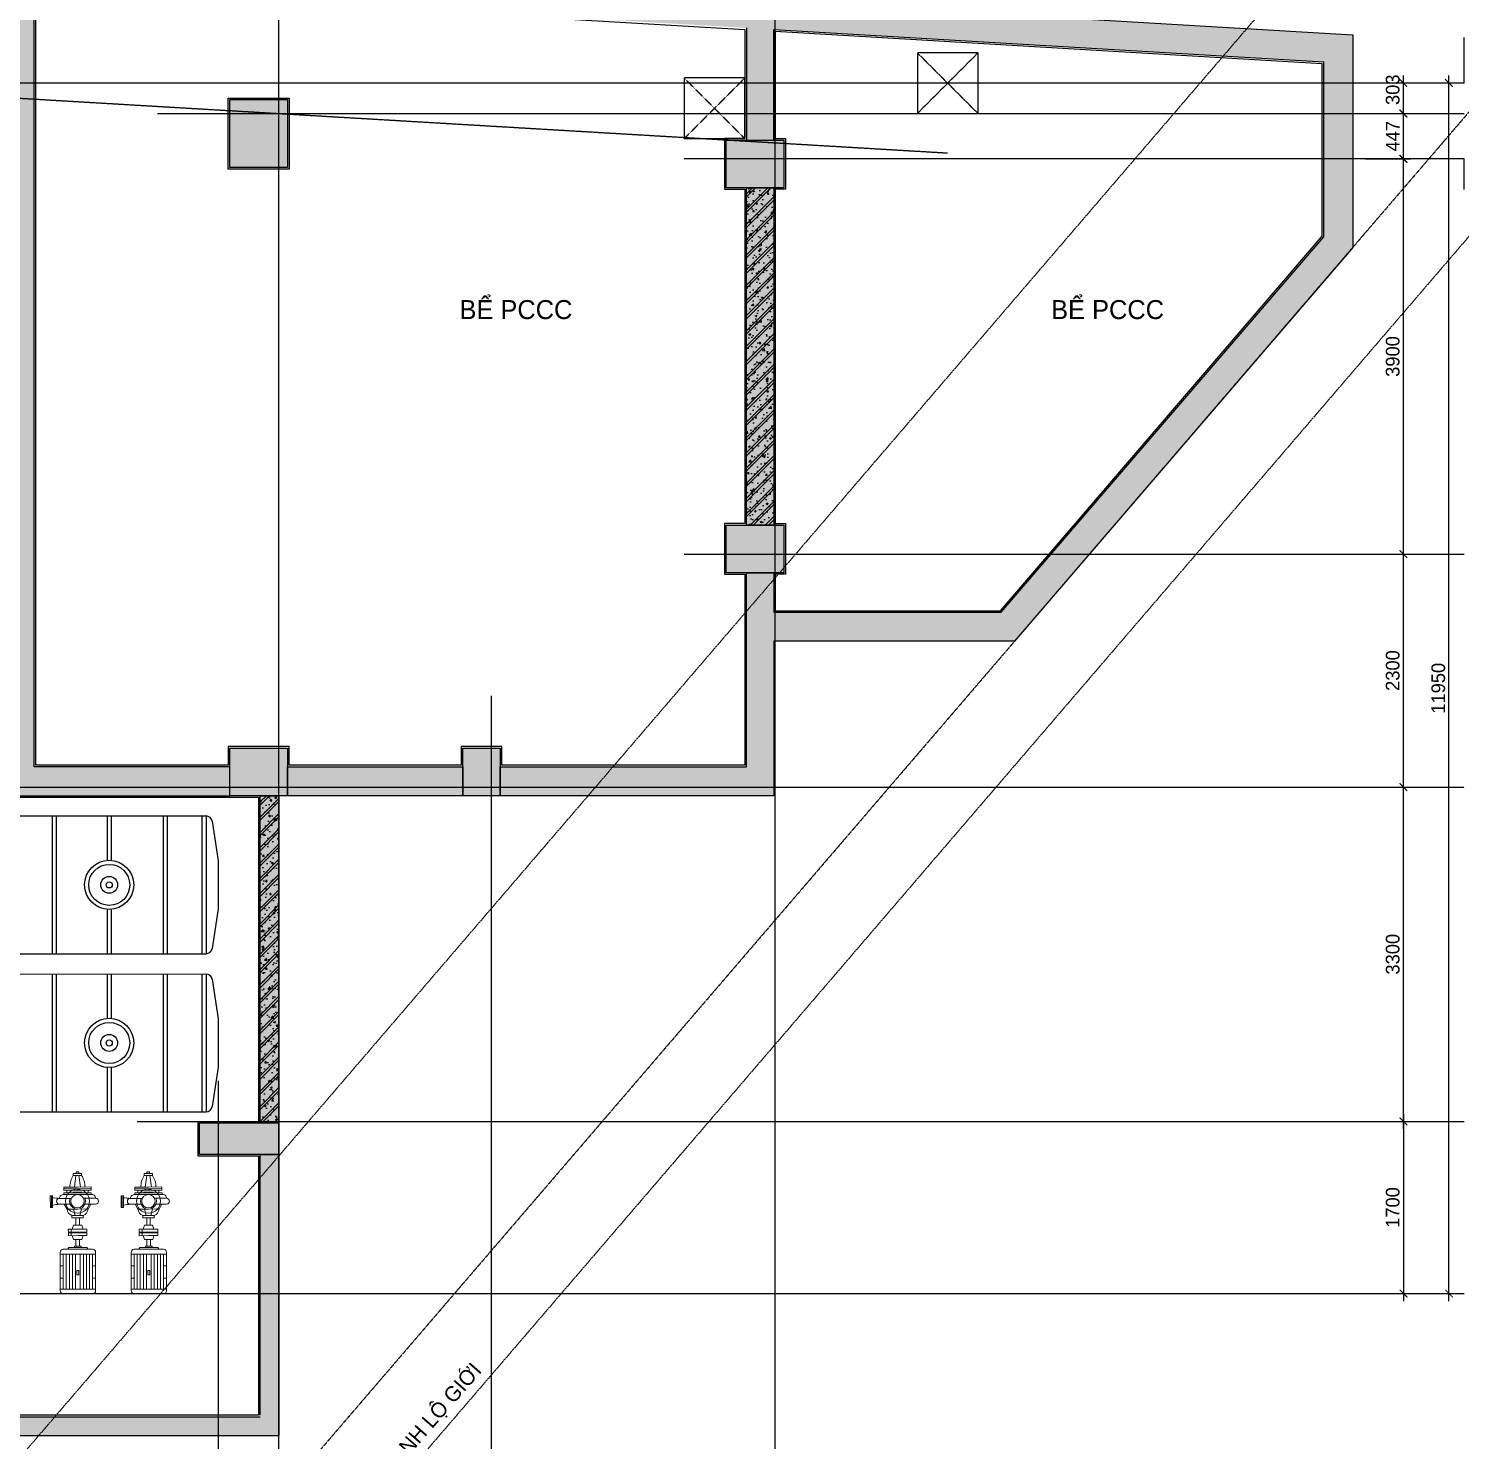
# Model space of a CAD drawing. Header units: inches. Extents: x 1721084 to 1854744, y 225101 to 488646.
# Drawn here: x 1744330 to 1758463, y 393562 to 407497 of the extents above; entities that cross this region are included whole.
import ezdxf
from ezdxf.xclip import XClip

# ---------------------------------------------------------------- set-up
doc = ezdxf.new("R2010")
doc.units = ezdxf.units.IN
doc.header["$MEASUREMENT"] = 0
doc.header["$XCLIPFRAME"] = 0
for name, pattern in [('X-PL-BASE$0$X-GRID-BASE$0$CENTER2', [1.125, 0.75, -0.125, 0.125, -0.125]), ('X-PL-BASE$0$X-PL-BASE$0$DASHED', [0.75, 0.5, -0.25]), ('X-PL-BASE$0$X-PL-BASE$0$DASHEDX2', [1.5, 1, -0.5]), ('X-PL-BASE$0$X-PL-BASE$0$HIDDEN2', [0.1875, 0.125, -0.0625])]:
    doc.linetypes.add(name, pattern=pattern)
for name, color, linetype in [('X-PL-BASE$0$X-COLUM-BASE$0$A-FLOR-COLS-CONC', 250, 'Continuous'), ('X-PL-BASE$0$X-COLUM-BASE$0$A-FLOR-PATT', 250, 'Continuous'), ('X-PL-BASE$0$X-GRID-BASE$0$A-ANNO-DIM 75', 250, 'Continuous'), ('X-PL-BASE$0$X-GRID-BASE$0$A-GRID', 250, 'X-PL-BASE$0$X-GRID-BASE$0$CENTER2'), ('X-PL-BASE$0$X-PL-BASE$0$A-ANNO-RNAM', 250, 'Continuous'), ('X-PL-BASE$0$X-PL-BASE$0$A-FLOR-ABOV', 250, 'X-PL-BASE$0$X-PL-BASE$0$HIDDEN2'), ('X-PL-BASE$0$X-PL-BASE$0$A-FLOR-COLS-CONC', 250, 'Continuous'), ('X-PL-BASE$0$X-PL-BASE$0$A-FLOR-PATT', 250, 'Continuous'), ('X-PL-BASE$0$X-PL-BASE$0$A-FLOR-VOID', 250, 'X-PL-BASE$0$X-PL-BASE$0$DASHEDX2'), ('X-PL-BASE$0$X-PL-BASE$0$A-FLOR-WALL-FNSH', 250, 'Continuous'), ('X-PL-BASE$0$X-PL-BASE$0$A-FURN-EQPM', 250, 'Continuous'), ('X-PL-BASE$0$X-PL-BASE$0$A-XREF', 250, 'Continuous'), ('X-PL-BASE$0$X-PL-BASE$0$B-RanhHienTrang', 250, 'Continuous'), ('X-PL-BASE$0$X-PL-BASE$0$CGXD', 250, 'Continuous')]:
    doc.layers.add(name, color=color, linetype=linetype)
doc.styles.add('X-PL-BASE$0$X-GRID-BASE$0$HDUNGARC', font='vn_vni.shx')
doc.styles.add('X-PL-BASE$0$X-PL-BASE$0$SYMBTEXT', font='VAVON_.TTF')
doc.dimstyles.new('X-PL-BASE$0$X-GRID-BASE$0$DIM-75', dxfattribs={"dimscale": 75, "dimtxt": 1.8, "dimasz": 1, "dimexe": 1, "dimexo": 1, "dimgap": 0.5, "dimtad": 1, "dimdec": 0, "dimzin": 0, "dimdsep": 46, "dimtxsty": 'X-PL-BASE$0$X-GRID-BASE$0$HDUNGARC', "dimblk": 'X-PL-BASE$0$X-GRID-BASE$0$_ArchTick', "dimcen": 2, "dimdle": 1, "dimclrd": 256, "dimclre": 9, "dimclrt": 3, "dimadec": 0, "dimazin": 0, "dimtfac": 1, "dimtdec": 0, "dimtix": 1, "dimtmove": 2, "dimatfit": 2, "dimfxl": 1, "dimtolj": 1, "dimtzin": 0, "dimarcsym": 2})
pattern_1 = [(50, (0, 0), (179.3150456501883, -15.68803374564877), [18.75, -206.25]), (355, (0, 0), (-34.68783340325, 188.0480334250029), [15, -165]), (100.4514, (14.94292, -1.307334999999999), (144.6273454285054, 172.3598855152384), [15.9350475, -175.285528]), (46.18420000000002, (0, 50), (266.8102621564111, -41.37975358225452), [28.125, -309.375]), (96.6356, (22.23418625, 46.55167324999999), (233.6656763871758, 243.5294677251104), [23.902572, -262.92825]), (351.1842000000001, (0, 50), (233.6654862834068, 243.5296502313311), [22.5, -247.5]), (21, (25, 37.5), (149.2267630296154, -100.6547226663347), [18.75, -206.25]), (326, (25, 37.5), (60.82883298039543, 181.2875112617133), [15, -165]), (71.45140000000002, (37.43555825, 29.1120985), (210.0556571453725, 80.6326241774881), [15.9350475, -175.285528]), (37.50000000000001, (0, 0), (3.039963829322667, 83.22346345782788), [0, -163, 0, -167.5, 0, -165.625]), (7.499999999999999, (0, 0), (65.76738436053715, 98.60292797059006), [0, -95.5, 0, -159.25, 0, -63.125]), (327.5, (-55.75, 0), (133.4556090431022, -5.638717933594937), [0, -62.5, 0, -195, 0, -258.75]), (317.5, (-80.75000000000001, 0), (145.7965423355966, 25.02624558307943), [0, -81.25, 0, -129.5, 0, -183.75]), (45, (0, 0), (-75.13009550107068, 75.13009550107068), []), (45, (0, 30.625), (-75.13009550107068, 75.13009550107068), [])]

# ---------------------------------------------------------------- blocks, each defined once
blk = doc.blocks.new('X-PL-BASE$0$X-COLUM-BASE')
at = {"layer": 'X-PL-BASE$0$X-COLUM-BASE$0$A-FLOR-PATT'}
h = blk.add_hatch(dxfattribs=at)
h.set_pattern_fill('!BTCT', color=256, scale=25, pattern_type=2)
h.set_pattern_definition([(50, (0, -15), (179.3150456501883, -15.68803374564877), [18.75, -206.25]), (355, (0, -15), (-34.68783340325, 188.0480334250029), [15, -165]), (100.4514, (14.94292, -16.307335), (144.6273454285054, 172.3598855152384), [15.9350475, -175.285528]), (46.18420000000002, (0, 35), (266.8102621564111, -41.37975358225452), [28.125, -309.375]), (96.6356, (22.23418625, 31.55167325), (233.6656763871758, 243.5294677251104), [23.902572, -262.92825]), (351.1842000000001, (0, 35), (233.6654862834068, 243.5296502313311), [22.5, -247.5]), (21, (25, 22.5), (149.2267630296154, -100.6547226663347), [18.75, -206.25]), (326, (25, 22.5), (60.82883298039543, 181.2875112617133), [15, -165]), (71.45140000000002, (37.43555825, 14.1120985), (210.0556571453725, 80.6326241774881), [15.9350475, -175.285528]), (37.50000000000001, (0, -15), (3.039963829322667, 83.22346345782788), [0, -163, 0, -167.5, 0, -165.625]), (7.499999999999999, (0, -15), (65.76738436053715, 98.60292797059006), [0, -95.5, 0, -159.25, 0, -63.125]), (327.5, (-55.75, -15), (133.4556090431022, -5.638717933594937), [0, -62.5, 0, -195, 0, -258.75]), (317.5, (-80.75000000000001, -15), (145.7965423355966, 25.02624558307943), [0, -81.25, 0, -129.5, 0, -183.75]), (45, (0, -15), (-75.13009550107068, 75.13009550107068), []), (45, (0, 15.625), (-75.13009550107068, 75.13009550107068), [])])
h.paths.add_polyline_path([(385.0000000000147, 10964.99999999972), (385.0000000000147, 11334.99999999992), (15.00000000001461, 11334.99999999992), (15.00000000001461, 10964.99999999972)])
h.paths.add_polyline_path([(585.0000000000146, 5464.999999999593), (584.999919626765, 5934.999999999593), (14.99991962676503, 5934.999999999593), (15.00000000001455, 5464.999999999593)])
h.paths.add_polyline_path([(8214.999919626825, 5935.000000001644), (8214.999919626825, 5465.000000001644), (8784.999919626825, 5465.000000001644), (8784.999919626825, 5935.000000001644)])
h.paths.add_polyline_path([(14815.06726828431, -715.0000000004075), (14815.06726828432, -985.0000000001164), (15485.06726828432, -985.0000000000616), (15485.06726828431, -715.0000000003782)])
h.paths.add_polyline_path([(15014.99999999998, 3914.999999999798), (15399.99999999998, 3914.999999999832), (15399.99991962692, 4384.999999999636), (15014.99991962696, 4384.999999999616)])
h.paths.add_polyline_path([(19915.00000000001, 684.9999999998253), (19915.00000000001, 374.633291643343), (20699.99999999997, 374.633291643343), (20699.99999999997, 684.9999999998253)])
h.paths.add_polyline_path([(22516.01960487244, 4384.999999999824), (22513.98039512721, 3914.860741018177), (22883.98039512721, 3914.930370509001), (22886.01960487244, 4385.069629490648)])
h.paths.add_polyline_path([(25115.00174704491, 6115.024596866746), (25685.00174704485, 6115.024596866744), (25685.00174704485, 6585.024596866744), (25115.00174704491, 6585.024596866744)])
h.paths.add_polyline_path([(20784.99997990658, 10115.00000020512), (20785.00002009302, 10785.03046387434), (20215.00002009342, 10785.03046387434), (20214.99997990698, 10115.00000020512)])
h.paths.add_polyline_path([(4264.999919626794, 11634.54807101228), (4264.999919626794, 11215.34552865359), (4734.999919626794, 11215.34552865359), (4734.999919626795, 11634.54807101228)])
h.paths.add_polyline_path([(8414.996436279891, 10964.3381567663), (8784.996436279836, 10964.33815676632), (8784.989308839444, 11384.63675622747), (8414.989308839393, 11384.63675622747)])
h.paths.add_polyline_path([(15014.99999997836, 10524.99999987148), (15585.00000000885, 10524.99999987147), (15584.99999999154, 11094.72734024336), (15014.99999996104, 11094.72734024338)])
h.paths.add_polyline_path([(25115.00174704491, 9915.024596866104), (25685.00174704485, 9915.024596866104), (25685.00174704486, 10385.0245968661), (25115.00174704491, 10385.0245968661)])
h.paths.add_polyline_path([(20214.99997990689, 3914.999999999825), (20784.99997990689, 3914.999999999826), (20785.00002009352, 4384.999999999824), (20215.00002009352, 4384.999999999824)])
h.paths.add_polyline_path([(8415.000000000016, -985.0000000002176), (8785.00000000003, -985.0000000002043), (8785.00000000003, -614.9999999568681), (8415.000000000027, -614.9999999568681)])
h.paths.add_polyline_path([(4264.999919626759, -985.0000000001164), (4734.999919626761, -985.0000000002547), (4735.000000000133, -615.0000000005311), (4265.000000000132, -615.0000000003928)])
at = {"layer": 'X-PL-BASE$0$X-COLUM-BASE$0$A-FLOR-COLS-CONC'}
for points in [[(20215.00002009342, 10785.03046387434), (20785.00002009302, 10785.03046387434), (20784.99997990657, 10115.00000020512), (20214.99997990698, 10115.00000020512)], [(25115.00174704491, 9915.024596866104), (25115.00174704491, 10385.0245968661), (25685.00174704486, 10385.0245968661), (25685.00174704486, 9915.024596866104)], [(25115.00174704491, 6585.024596866744), (25685.00174704485, 6585.024596866744), (25685.00174704485, 6115.024596866744), (25115.00174704491, 6115.024596866744)], [(20215.00002009352, 4384.999999999826), (20785.00002009352, 4384.999999999826), (20784.99997990689, 3914.999999999826), (20214.99997990689, 3914.999999999826)], [(22514.99999999983, 4384.999999999824), (22885.00000569398, 4385.069629490648), (22884.99999430567, 3914.930370509001), (22514.99999999983, 3914.860741018177)], [(19915, 685.0000000000258), (20699.99999918885, 685.0000000000258), (20699.99999918885, 374.633291643343), (19915, 374.633291643343)]]:
    blk.add_lwpolyline(points, close=True, dxfattribs=at)
blk = doc.blocks.new('X-PL-BASE$0$X-GRID-BASE$0$_ArchTick')
at = {"color": 0, "linetype": 'ByBlock', "const_width": 0.15}
blk.add_lwpolyline([(-0.5000000000000018, -0.4822552045807244), (0.5, 0.5177447954192829)], dxfattribs=at)
blk = doc.blocks.new('*D175')
at = {"layer": 'Defpoints', "color": 0, "transparency": 16777216}
for p in [(31349.78230564294, 4000.000000000166), (31799.78230564314, 4000.000000000166), (31349.78230564294, 700.0000000000383)]:
    blk.add_point(p, dxfattribs=at)
at = {"layer": 'X-PL-BASE$0$X-GRID-BASE$0$A-ANNO-DIM 75', "color": 9, "lineweight": -2, "transparency": 16777216}
for p, q in [((31424.78230564294, 4000.000000000166), (31874.78230564313, 4000.000000000166)), ((31424.78230564294, 700.0000000000383), (31874.78230564313, 700.0000000000387))]:
    blk.add_line(p, q, dxfattribs=at)
at = {"layer": 'X-PL-BASE$0$X-GRID-BASE$0$A-ANNO-DIM 75', "lineweight": -2, "transparency": 16777216}
blk.add_line((31799.78230564314, 625.0000000000387), (31799.78230564314, 4075.000000000166), dxfattribs=at)
at = {"layer": 'X-PL-BASE$0$X-GRID-BASE$0$A-ANNO-DIM 75', "lineweight": -2, "transparency": 16777216, "xscale": 75, "yscale": 75, "zscale": 75}
for p, rotation in [((31799.78230564314, 4000.000000000166), 90), ((31799.78230564314, 700.0000000000387), 270)]:
    blk.add_blockref('X-PL-BASE$0$X-GRID-BASE$0$_ArchTick', p, dxfattribs=dict(at, rotation=rotation))
at = {"layer": 'X-PL-BASE$0$X-GRID-BASE$0$A-ANNO-DIM 75', "color": 3, "transparency": 16777216, "insert": (31694.78230564313, 2350.000000000093), "char_height": 135, "attachment_point": 5, "rotation": 90, "style": 'X-PL-BASE$0$X-GRID-BASE$0$HDUNGARC'}
blk.add_mtext('\\A1;3300', dxfattribs=at)
blk = doc.blocks.new('*D176')
at = {"layer": 'Defpoints', "color": 0, "transparency": 16777216}
for p in [(31349.78230564294, 6300.000000093785), (31799.78230564315, 6300.000000093785), (31349.78230564294, 4000.000000000166)]:
    blk.add_point(p, dxfattribs=at)
at = {"layer": 'X-PL-BASE$0$X-GRID-BASE$0$A-ANNO-DIM 75', "lineweight": -2, "transparency": 16777216}
blk.add_line((31799.78230564315, 3925.000000000166), (31799.78230564315, 6375.000000093784), dxfattribs=at)
at = {"layer": 'X-PL-BASE$0$X-GRID-BASE$0$A-ANNO-DIM 75', "color": 9, "lineweight": -2, "transparency": 16777216}
for p, q in [((31424.78230564294, 6300.000000093785), (31874.78230564315, 6300.000000093785)), ((31424.78230564294, 4000.000000000166), (31874.78230564315, 4000.000000000166))]:
    blk.add_line(p, q, dxfattribs=at)
at = {"layer": 'X-PL-BASE$0$X-GRID-BASE$0$A-ANNO-DIM 75', "lineweight": -2, "transparency": 16777216, "xscale": 75, "yscale": 75, "zscale": 75}
for p, rotation in [((31799.78230564315, 6300.000000093785), 90), ((31799.78230564315, 4000.000000000166), 270)]:
    blk.add_blockref('X-PL-BASE$0$X-GRID-BASE$0$_ArchTick', p, dxfattribs=dict(at, rotation=rotation))
at = {"layer": 'X-PL-BASE$0$X-GRID-BASE$0$A-ANNO-DIM 75', "color": 3, "transparency": 16777216, "insert": (31694.78230564314, 5150.000000046964), "char_height": 135, "attachment_point": 5, "rotation": 90, "style": 'X-PL-BASE$0$X-GRID-BASE$0$HDUNGARC'}
blk.add_mtext('\\A1;2300', dxfattribs=at)
blk = doc.blocks.new('*D177')
at = {"layer": 'Defpoints', "color": 0, "transparency": 16777216}
for p in [(31349.78230564294, 10950.0000000002), (32249.78230564307, 10950.0000000002), (31349.78230564294, -999.9999999998512)]:
    blk.add_point(p, dxfattribs=at)
at = {"layer": 'X-PL-BASE$0$X-GRID-BASE$0$A-ANNO-DIM 75', "lineweight": -2, "transparency": 16777216}
blk.add_line((32249.78230564307, -1074.999999999851), (32249.78230564307, 11025.0000000002), dxfattribs=at)
at = {"layer": 'X-PL-BASE$0$X-GRID-BASE$0$A-ANNO-DIM 75', "color": 9, "lineweight": -2, "transparency": 16777216}
for p, q in [((31424.78230564294, 10950.0000000002), (32324.78230564307, 10950.0000000002)), ((31424.78230564294, -999.9999999998512), (32324.78230564307, -999.9999999998512))]:
    blk.add_line(p, q, dxfattribs=at)
at = {"layer": 'X-PL-BASE$0$X-GRID-BASE$0$A-ANNO-DIM 75', "lineweight": -2, "transparency": 16777216, "xscale": 75, "yscale": 75, "zscale": 75}
for p, rotation in [((32249.78230564307, 10950.0000000002), 90), ((32249.78230564307, -999.9999999998512), 270)]:
    blk.add_blockref('X-PL-BASE$0$X-GRID-BASE$0$_ArchTick', p, dxfattribs=dict(at, rotation=rotation))
at = {"layer": 'X-PL-BASE$0$X-GRID-BASE$0$A-ANNO-DIM 75', "color": 3, "transparency": 16777216, "insert": (32144.78230564306, 4975.000000000168), "char_height": 135, "attachment_point": 5, "rotation": 90, "style": 'X-PL-BASE$0$X-GRID-BASE$0$HDUNGARC'}
blk.add_mtext('\\A1;11950', dxfattribs=at)
blk = doc.blocks.new('*D178')
at = {"layer": 'Defpoints', "color": 0, "transparency": 16777216}
for p in [(31349.78230564294, 10200.00000020539), (31799.782305643, 10200.00000020539), (31349.78230564294, 6300.000000093785)]:
    blk.add_point(p, dxfattribs=at)
at = {"layer": 'X-PL-BASE$0$X-GRID-BASE$0$A-ANNO-DIM 75', "color": 9, "lineweight": -2, "transparency": 16777216}
for p, q in [((31424.78230564294, 10200.00000020539), (31874.78230564301, 10200.00000020539)), ((31424.78230564294, 6300.000000093785), (31874.78230564301, 6300.000000093785))]:
    blk.add_line(p, q, dxfattribs=at)
at = {"layer": 'X-PL-BASE$0$X-GRID-BASE$0$A-ANNO-DIM 75', "lineweight": -2, "transparency": 16777216}
blk.add_line((31799.78230564302, 6225.000000093785), (31799.782305643, 10275.00000020539), dxfattribs=at)
at = {"layer": 'X-PL-BASE$0$X-GRID-BASE$0$A-ANNO-DIM 75', "lineweight": -2, "transparency": 16777216, "xscale": 75, "yscale": 75, "zscale": 75}
for p, rotation in [((31799.782305643, 10200.00000020539), 90), ((31799.78230564302, 6300.000000093785), 270)]:
    blk.add_blockref('X-PL-BASE$0$X-GRID-BASE$0$_ArchTick', p, dxfattribs=dict(at, rotation=rotation))
at = {"layer": 'X-PL-BASE$0$X-GRID-BASE$0$A-ANNO-DIM 75', "color": 3, "transparency": 16777216, "insert": (31694.782305643, 8250.000000149577), "char_height": 135, "attachment_point": 5, "rotation": 90, "style": 'X-PL-BASE$0$X-GRID-BASE$0$HDUNGARC'}
blk.add_mtext('\\A1;3900', dxfattribs=at)
blk = doc.blocks.new('*D192')
at = {"layer": 'Defpoints', "color": 0, "transparency": 16777216}
for p in [(31349.78230564294, 700.0000000000383), (31349.78230564294, -999.9999999998148), (31799.78230564302, -999.9999999998148)]:
    blk.add_point(p, dxfattribs=at)
at = {"layer": 'X-PL-BASE$0$X-GRID-BASE$0$A-ANNO-DIM 75', "lineweight": -2, "transparency": 16777216}
blk.add_line((31799.78230564302, 775.0000000000388), (31799.78230564302, -1074.999999999815), dxfattribs=at)
at = {"layer": 'X-PL-BASE$0$X-GRID-BASE$0$A-ANNO-DIM 75', "color": 9, "lineweight": -2, "transparency": 16777216}
for p, q in [((31424.78230564294, 700.0000000000383), (31874.78230564302, 700.0000000000387)), ((31424.78230564294, -999.9999999998148), (31874.78230564302, -999.9999999998148))]:
    blk.add_line(p, q, dxfattribs=at)
at = {"layer": 'X-PL-BASE$0$X-GRID-BASE$0$A-ANNO-DIM 75', "lineweight": -2, "transparency": 16777216, "xscale": 75, "yscale": 75, "zscale": 75}
for p, rotation in [((31799.78230564302, 700.0000000000387), 90), ((31799.78230564302, -999.9999999998148), 270)]:
    blk.add_blockref('X-PL-BASE$0$X-GRID-BASE$0$_ArchTick', p, dxfattribs=dict(at, rotation=rotation))
at = {"layer": 'X-PL-BASE$0$X-GRID-BASE$0$A-ANNO-DIM 75', "color": 3, "transparency": 16777216, "insert": (31694.78230564302, -149.999999999897), "char_height": 135, "attachment_point": 5, "rotation": 90, "style": 'X-PL-BASE$0$X-GRID-BASE$0$HDUNGARC'}
blk.add_mtext('\\A1;1700', dxfattribs=at)
blk = doc.blocks.new('*D196')
at = {"layer": 'Defpoints', "color": 0, "transparency": 16777216}
for p in [(31349.78230564294, 10647.46210714365), (31799.7823056427, 10647.46210714365), (31349.78230564294, 10200.00000020539)]:
    blk.add_point(p, dxfattribs=at)
at = {"layer": 'X-PL-BASE$0$X-GRID-BASE$0$A-ANNO-DIM 75', "color": 9, "lineweight": -2, "transparency": 16777216}
for p, q in [((31424.78230564294, 10647.46210714365), (31874.78230564269, 10647.46210714365)), ((31424.78230564294, 10200.00000020539), (31874.78230564269, 10200.00000020539))]:
    blk.add_line(p, q, dxfattribs=at)
at = {"layer": 'X-PL-BASE$0$X-GRID-BASE$0$A-ANNO-DIM 75', "lineweight": -2, "transparency": 16777216}
blk.add_line((31799.7823056427, 10125.00000020539), (31799.7823056427, 10722.46210714365), dxfattribs=at)
at = {"layer": 'X-PL-BASE$0$X-GRID-BASE$0$A-ANNO-DIM 75', "lineweight": -2, "transparency": 16777216, "xscale": 75, "yscale": 75, "zscale": 75}
for p, rotation in [((31799.7823056427, 10647.46210714365), 90), ((31799.7823056427, 10200.00000020539), 270)]:
    blk.add_blockref('X-PL-BASE$0$X-GRID-BASE$0$_ArchTick', p, dxfattribs=dict(at, rotation=rotation))
at = {"layer": 'X-PL-BASE$0$X-GRID-BASE$0$A-ANNO-DIM 75', "color": 3, "transparency": 16777216, "insert": (31694.78230564269, 10423.73105367451), "char_height": 135, "attachment_point": 5, "rotation": 90, "style": 'X-PL-BASE$0$X-GRID-BASE$0$HDUNGARC'}
blk.add_mtext('\\A1;447', dxfattribs=at)
blk = doc.blocks.new('*D190')
at = {"layer": 'Defpoints', "color": 0, "transparency": 16777216}
for p in [(31349.78230564294, 10950.00000000021), (31799.78230564302, 10950.00000000021), (31349.78230564294, 10647.46210714365)]:
    blk.add_point(p, dxfattribs=at)
at = {"layer": 'X-PL-BASE$0$X-GRID-BASE$0$A-ANNO-DIM 75', "lineweight": -2, "transparency": 16777216}
blk.add_line((31799.78230564302, 10572.46210714365), (31799.78230564302, 11025.00000000021), dxfattribs=at)
at = {"layer": 'X-PL-BASE$0$X-GRID-BASE$0$A-ANNO-DIM 75', "color": 9, "lineweight": -2, "transparency": 16777216}
for p, q in [((31424.78230564294, 10950.00000000021), (31874.78230564302, 10950.00000000021)), ((31424.78230564294, 10647.46210714365), (31874.78230564302, 10647.46210714365))]:
    blk.add_line(p, q, dxfattribs=at)
at = {"layer": 'X-PL-BASE$0$X-GRID-BASE$0$A-ANNO-DIM 75', "lineweight": -2, "transparency": 16777216, "xscale": 75, "yscale": 75, "zscale": 75}
for p, rotation in [((31799.78230564302, 10950.00000000021), 90), ((31799.78230564302, 10647.46210714365), 270)]:
    blk.add_blockref('X-PL-BASE$0$X-GRID-BASE$0$_ArchTick', p, dxfattribs=dict(at, rotation=rotation))
at = {"layer": 'X-PL-BASE$0$X-GRID-BASE$0$A-ANNO-DIM 75', "color": 3, "transparency": 16777216, "insert": (31694.782305643, 10882.5876067439), "char_height": 135, "attachment_point": 5, "rotation": 90, "style": 'X-PL-BASE$0$X-GRID-BASE$0$HDUNGARC'}
blk.add_mtext('\\A1;303', dxfattribs=at)
blk = doc.blocks.new('X-PL-BASE$0$X-PL-BASE$0$RANH DAT')
at = {"color": 4, "linetype": 'X-PL-BASE$0$X-PL-BASE$0$DASHED', "ltscale": 7}
blk.add_line((-17866.78343728219, -102.337669765111), (-5126.09915474426, 14734.59458536117), dxfattribs=at)
at = {"layer": 'X-PL-BASE$0$X-PL-BASE$0$A-ANNO-RNAM', "insert": (-17424.05652474628, 648.6735814877103), "char_height": 150, "width": 5649.764704245291, "attachment_point": 5, "rotation": 48.99999999999999, "style": 'X-PL-BASE$0$X-PL-BASE$0$SYMBTEXT'}
blk.add_mtext('RANH LOÄ GIÔÙI', dxfattribs=at)
blk = doc.blocks.new('X-PL-BASE$0$X-PL-BASE$0$MAY BOM')
at = {"linetype": 'Continuous', "lineweight": 0}
for p, q in [((175064.2314791519, 110011.1075650587), (175094.2585773897, 110011.4982432605)), ((175064.3032372147, 110005.5923190786), (175064.2314791519, 110011.1075650587)), ((175094.2944564207, 110008.7406202707), (175064.2673581839, 110008.3499420684)), ((175094.330335452, 110005.9829972809), (175064.3032372147, 110005.5923190786)), ((175094.2585773897, 110011.4982432605), (175094.330335452, 110005.9829972809)), ((175308.6133260187, 109989.9148727286), (175210.232712393, 109988.1831068544)), ((175244.6206831357, 109988.7884284927), (175244.7595295797, 109980.9006426505)), ((175276.9725691469, 109981.4676795959), (175276.833722703, 109989.3554654385)), ((175305.7407383207, 109944.2162013518), (175304.9374566349, 109989.8501674494)), ((175046.690844622, 109975.8762473528), (175042.5583484387, 109975.8224800465)), ((175042.5583484387, 109975.8224800465), (175043.0140543706, 109940.7974217444)), ((175050.8233408048, 109975.9300146586), (175046.690844622, 109975.8762473528)), ((175046.690844622, 109975.8762473528), (175047.1465505539, 109940.8511890493)), ((175050.8233408048, 109975.9300146586), (175051.2790467369, 109940.9049563556)), ((175057.6235103156, 109968.1382340834), (175050.9258523221, 109968.0510918306)), ((175056.6446908578, 109928.7056881905), (175056.3254824738, 109953.2396945728)), ((175061.6534949819, 109976.0709242167), (175057.5209987988, 109976.0171569109)), ((175057.5209987988, 109976.0171569109), (175057.9767047307, 109940.9920986084)), ((175061.6534949819, 109976.0709242167), (175062.1092009138, 109941.0458659137)), ((175071.4375721189, 109987.8112331306), (175071.840227743, 109956.8635634187)), ((175086.314558378, 109988.0047954315), (175086.7172140019, 109957.0571257205)), ((175099.1897488158, 109968.6790463588), (175086.4724620837, 109975.8684897435)), ((175099.1897488158, 109968.6790463588), (175099.5429432306, 109941.5329108828)), ((175099.409806873, 109951.7656253556), (175116.4119913539, 109947.5738946119)), ((175122.0840399298, 109956.3685101018), (175116.2985452738, 109956.2932358737)), ((175116.2985452738, 109956.2932358737), (175116.4877212607, 109941.7533769224)), ((175122.273215917, 109941.8286511506), (175122.0840399298, 109956.3685101018)), ((175141.0129921836, 109952.6746636474), (175151.3151260598, 109956.1184109793)), ((175141.0129921836, 109952.6746636474), (175141.1509124139, 109942.0742661109)), ((175158.6224044457, 109966.3002133485), (175151.1839113168, 109966.2034321985)), ((175151.1839113168, 109966.2034321985), (175151.4961011247, 109942.2088658534)), ((175151.2811287349, 109958.7314080478), (175167.811113467, 109958.9464772715)), ((175158.6224044457, 109966.3002133485), (175158.9345942548, 109942.3056470047)), ((175167.7138960488, 109966.4185014226), (175160.2754029197, 109966.3217202717)), ((175160.2754029197, 109966.3217202717), (175160.5875927278, 109942.3271539266)), ((175167.7138960488, 109966.4185014226), (175168.0260858569, 109942.4239350775)), ((175178.2333543408, 109953.1589323593), (175167.845110792, 109956.3334802034)), ((175178.2333543408, 109953.1589323593), (175178.3712745689, 109942.5585348218)), ((175198.0288060289, 109965.5324125386), (175202.6881772308, 109968.5443884426)), ((175198.0288060289, 109965.5324125386), (175198.4372777879, 109942.3273691478)), ((175202.4837729908, 109980.1564745678), (175203.1482082338, 109942.4102943128)), ((175214.7345571497, 109988.2623515435), (175215.5378388369, 109942.6283854459)), ((175305.0763030779, 109981.9623816068), (175214.8734035937, 109980.3745657009)), ((175305.2151495219, 109974.0745957646), (175215.0122500379, 109972.4867798587)), ((175305.3539959656, 109966.1868099224), (175215.1510964819, 109964.5989940165)), ((175305.4928424098, 109958.2990240793), (175215.2899429247, 109956.7112081743)), ((175317.3043935497, 109944.4197530759), (175316.639958307, 109982.1659333309)), ((175003.4293748087, 109943.7176084633), (175008.1546784328, 109943.7790887005)), ((175003.4740623548, 109940.2829726668), (175003.4293748087, 109943.7176084633)), ((175003.4740623548, 109940.2829726668), (175003.5187499007, 109936.8483368697)), ((175003.5187499007, 109936.8483368697), (175008.2440535247, 109936.9098171069)), ((175008.0583797028, 109951.1805034544), (175012.7836833268, 109951.2419836925)), ((175008.1993659789, 109940.3444529025), (175008.0583797028, 109951.1805034544)), ((175008.1993659789, 109940.3444529025), (175008.3403522538, 109929.5084023516)), ((175008.3403522538, 109929.5084023516), (175013.0656558779, 109929.5698825883)), ((175012.7836833268, 109951.2419836925), (175012.9246696029, 109940.4059331406)), ((175042.9123679079, 109948.6129318218), (175012.8730345506, 109944.3745466297)), ((175013.0656558779, 109929.5698825883), (175012.9246696029, 109940.4059331406)), ((175043.1157408339, 109932.9819116647), (175012.9763046548, 109936.4373196516)), ((175043.4697603039, 109905.7723634419), (175043.0140543706, 109940.7974217444)), ((175047.6022564869, 109905.8261307467), (175047.1465505539, 109940.8511890493)), ((175051.7347526697, 109905.8798980525), (175051.2790467369, 109940.9049563556)), ((175058.4324106628, 109905.9670403058), (175057.9767047307, 109940.9920986084)), ((175062.5649068456, 109906.0208076116), (175062.1092009138, 109941.0458659137)), ((175072.6511231929, 109894.5390281918), (175072.2484675697, 109925.4866979046)), ((175087.528109453, 109894.7325904936), (175087.1254538289, 109925.680260206)), ((175099.8961376458, 109914.3867754078), (175099.5429432306, 109941.5329108828)), ((175099.6760795888, 109931.300196411), (175116.5634511689, 109935.9328592344)), ((175116.6768972488, 109927.2135179717), (175116.4877212607, 109941.7533769224)), ((175122.4623919039, 109927.2887921993), (175116.6768972488, 109927.2135179717)), ((175141.0925863397, 109946.5571441183), (175122.2148898447, 109946.3115291594)), ((175122.273215917, 109941.8286511506), (175122.4623919039, 109927.2887921993)), ((175141.2092384857, 109937.5913881025), (175122.3315419897, 109937.3457731426)), ((175141.2888326408, 109931.4738685734), (175141.1509124139, 109942.0742661109)), ((175141.2888326408, 109931.4738685734), (175151.6770761908, 109928.2993207293)), ((175151.8082909338, 109918.2142995106), (175151.4961011247, 109942.2088658534)), ((175159.2467840629, 109918.3110806605), (175151.8082909338, 109918.2142995106)), ((175159.2467840629, 109918.3110806605), (175158.9345942548, 109942.3056470047)), ((175160.8997825357, 109918.3325875824), (175160.5875927278, 109942.3271539266)), ((175168.3382756648, 109918.4293687338), (175160.8997825357, 109918.3325875824)), ((175168.3382756648, 109918.4293687338), (175168.0260858569, 109942.4239350775)), ((175178.5091947979, 109931.9581372858), (175168.2070609229, 109928.5143899535)), ((175195.2311892738, 109947.2615335978), (175178.3129484971, 109947.0414128307)), ((175178.5091947979, 109931.9581372858), (175178.3712745689, 109942.5585348218)), ((175195.3478414198, 109938.2957775796), (175178.4296006419, 109938.0756568125)), ((175195.358504297, 109950.6983779975), (175198.289017272, 109950.7499629817)), ((175195.358504297, 109950.6983779975), (175195.5067648129, 109942.2757841636)), ((175195.6550253297, 109933.8531903307), (175195.5067648129, 109942.2757841636)), ((175195.6550253297, 109933.8531903307), (175198.5855383047, 109933.9047753144)), ((175198.845749548, 109919.1223257578), (175198.4372777879, 109942.3273691478)), ((175198.845749548, 109919.1223257578), (175203.608239238, 109916.2762001817)), ((175203.8126434756, 109904.6641140565), (175203.1482082338, 109942.4102943128)), ((175305.6316888538, 109950.4112382376), (175215.4287893698, 109948.8234223317)), ((175216.341120523, 109896.9944193478), (175215.5378388369, 109942.6283854459)), ((175305.8497877878, 109938.0211644656), (175215.6468883029, 109936.4333485596)), ((175305.988634232, 109930.1333786234), (175215.7857347478, 109928.5455627165)), ((175306.1274806748, 109922.2455927817), (175215.9245811906, 109920.6577768744)), ((175258.0294132568, 109946.1346361319), (175268.7661633338, 109946.3236320809)), ((175258.1264897369, 109940.6197776938), (175258.0294132568, 109946.1346361319)), ((175268.863239813, 109940.8087736427), (175258.1264897369, 109940.6197776938)), ((175268.7661633338, 109946.3236320809), (175268.863239813, 109940.8087736427)), ((175305.7407383207, 109944.2162013518), (175306.5440200069, 109898.5822352547)), ((175317.3043935497, 109944.4197530759), (175317.968828793, 109906.6735728196)), ((175047.6022564869, 109905.8261307467), (175043.4697603039, 109905.7723634419)), ((175051.7347526697, 109905.8798980525), (175047.6022564869, 109905.8261307467)), ((175058.3298991458, 109913.8459631334), (175051.632241153, 109913.7588208805)), ((175062.5649068456, 109906.0208076116), (175058.4324106628, 109905.9670403058)), ((175099.8961376458, 109914.3867754078), (175087.3702057456, 109906.8688961825)), ((175310.219889392, 109898.6469405334), (175211.8392757648, 109896.9151746588)), ((175306.2663271188, 109914.3578069386), (175216.0634276357, 109912.7699910327)), ((175306.4051735639, 109906.4700210959), (175216.2022740788, 109904.8822051895)), ((175246.2272465087, 109897.5204962965), (175246.0884000648, 109905.4082821397)), ((175278.301439632, 109905.9753190846), (175278.4402860757, 109898.0875332424))]:
    blk.add_line(p, q, dxfattribs=at)
for centre, major_axis, ratio, start_param, end_param in [((174758.1774093928, 109961.6402040467), (-314.3240252362845, -4.154452367506772), 0.9999999997034716, 3.211726834217746, 3.268868685442369), ((175078.876065248, 109987.9080142806), (-5.19137432481601, -5.328243540748871), 0.9999999999996472, 2.356194490192168, 5.497787143781961), ((175155.5571539328, 109986.0311705646), (-69.2657712823487, -0.8277457442197528), 0.9999999997020806, -0.3031097286024682, -0.0404450473846447), ((175308.752172462, 109982.0270868869), (-5.479327596448774, -5.67568612054791), 0.9999999999996856, 2.356194490192187, 3.926990816987397), ((175043.6309127629, 109903.2381490645), (-57.05599904658369, -0.7298471979590805), 0.9999999997047264, -1.568331082856991, -1.012432401585728), ((175079.4828407849, 109941.271911811), (-30.87532600246471, -0.399236672786738), 0.9999999997042764, -1.57071609184433, 4.712469215335254), ((175071.832235128, 109977.5352750117), (-10.28253158646621, -0.1435910753042235), 0.9999999997041684, -1.546372406872228, 0.1289196436779521), ((175079.4828407858, 109941.2719118119), (-17.36227012439027, -0.246394424543368), 0.9999999997041671, 4.711208681772488, 10.99439398895207), ((175079.4828407849, 109941.271911811), (-20.4704982761946, -0.2821191926665242), 0.9999999997042637, 1.169788468158284, 5.111855333922775), ((175098.2751340389, 109949.4063821224), (-19.29261688854121, -0.2589222705067435), 0.9999999997042707, 3.493158659815151, 4.65154798618974), ((175210.3715588358, 109980.2953210109), (-5.479327596445564, -5.675686120544587), 0.9999999999999324, 3.926990816987273, 5.497787143782103), ((175042.6535129208, 109978.3600293234), (-57.05567095122709, -0.7550605550436998), 0.9999999997047992, 1.012428591326929, 1.568327272598156), ((175098.4804096997, 109933.6291198934), (-19.29282260711107, -0.2431110872297442), 0.9999999997042699, 1.63163712280435, 2.790026449178939), ((175072.7782998738, 109904.8217758908), (-10.28260432368935, -0.1382842943004791), 0.99999999970404, -0.1303106219390262, 1.544981428611984), ((175080.0896163229, 109894.6358093418), (-5.328243540753249, 5.191374324820278), 0.9999999999999597, 0.7853981633974684, 3.926990816987261), ((175211.7004293206, 109904.8029605009), (-5.675686120544588, 5.479327596445566), 0.999999999999932, 0.7853981633974823, 2.356194490192308), ((175310.081042948, 109906.5347263756), (-5.675686120547907, 5.479327596448768), 0.9999999999996856, 2.356194490192187, 3.926990816987397)]:
    blk.add_ellipse(centre, major_axis=major_axis, ratio=ratio, start_param=start_param, end_param=end_param, dxfattribs=at)
blk = doc.blocks.new('X-PL-BASE$0$X-PL-BASE$0$Xref mb$0$BN 2000L')
for p, q in [((10316.35976775634, 116784.3851835268), (8956.440839919946, 116784.3851835268)), ((8956.440839919898, 116784.0813231945), (8956.706113139746, 114872.589282633)), ((10316.46395007564, 116743.8931429654), (8956.449953938623, 116743.8931429654)), ((10316.46395007564, 116743.8931429654), (8956.449953938623, 116743.8931429654)), ((10316.45729929689, 116784.3035075595), (10316.72257251674, 114872.811466998)), ((10316.52193810427, 116390.7621733865), (8956.431742999517, 116390.7621733865)), ((10316.52860232534, 116350.270132825), (8956.440857018199, 116350.270132825)), ((10316.52860232534, 116350.270132825), (8956.440857018199, 116350.270132825)), ((9394.148232474952, 115848.5813231945), (8956.431742999517, 115848.5813231945)), ((9394.148232474952, 115808.089282633), (8956.440857018199, 115808.089282633)), ((10316.58661868848, 115848.5813231945), (9878.362623880937, 115848.5813231945)), ((10316.59328290955, 115808.089282633), (9878.362623880937, 115808.089282633)), ((10316.52193810427, 115255.0241125443), (8956.431742999517, 115255.0241125443)), ((10316.52860232534, 115295.5161531057), (8956.440857018199, 115295.5161531057)), ((10316.52860232534, 115295.5161531057), (8956.440857018199, 115295.5161531057)), ((10316.36892394418, 114913.0813231944), (8956.352480480218, 114913.0813231944)), ((10316.36892394418, 114913.0813231944), (8956.352480480218, 114913.0813231944)), ((10316.46395007564, 114912.7774628621), (8956.449953938623, 114912.7774628621)), ((10316.46395007564, 114912.7774628621), (8956.449953938623, 114912.7774628621)), ((10316.35976775634, 114872.2854223007), (8956.440839919946, 114872.2854223007)), ((10316.3598099255, 114872.589282633), (8956.706113139746, 114872.589282633))]:
    blk.add_line(p, q)
for points in [[(10264.87718751303, 116843.3702781572), (9874.651381173868, 116903.5979700533), (9398.274433566572, 116903.7051938024), (9008.0486272273, 116843.3702781572)], [(10264.87718751303, 114813.3003276702), (9874.651381173868, 114753.0726357742), (9398.274433566572, 114752.9654120251), (9008.0486272273, 114813.3003276702)]]:
    blk.add_lwpolyline(points)
for radius in [242.9522495231838, 202.4602079359865, 83.36596801742613, 30.69270843380811]:
    blk.add_circle((9636.255428177945, 115828.3353029137), radius)
for centre, start, end in [((9016.113165434996, 116784.3717805582), 97.78355511296488, 179.9871037673074), ((10256.81264930544, 116784.3717805582), 0.0128962326927282, 82.21644488699648), ((9016.113165434996, 114872.2988252693), 180.0128962326926, 262.216444887075), ((10256.81264930544, 114872.2988252693), 277.7835551129629, 359.9871037673072)]:
    blk.add_arc(centre, 59.54711995928015, start, end)
blk = doc.blocks.new('X-PL-BASE$0$X-PL-BASE$0$lo tham')
at = {"color": 0, "linetype": 'ByBlock', "ltscale": 5}
blk.add_lwpolyline([(-300, 300), (-300, -300), (300, -300), (300, 300)], close=True, dxfattribs=at)
for points in [[(-300, 300), (300, -300)], [(300, 300), (-300, -300)]]:
    blk.add_lwpolyline(points, dxfattribs=at)
blk = doc.blocks.new('X-PL-BASE$0$X-GRID-BASE')
at = {"layer": 'X-PL-BASE$0$X-GRID-BASE$0$A-GRID', "ltscale": 8}
for p, q in [((20700.00000000004, -5250.000000207478), (20699.99999999994, 15788.19757388748)), ((25599.99999999996, -5250.000000207359), (25599.99999999993, 15788.19757388745)), ((22800.00001138831, -5250.000000207359), (22800.0000113883, 4900.000000001062)), ((10900.00000000002, 4000.000000000156), (32399.7823056401, 4000.000000000194)), ((19300.00000000013, 700.0000000000183), (32399.7823056401, 700.0000000000412)), ((-3578.678544014041, -999.999999999818), (32399.7823056401, -999.9999999998143))]:
    blk.add_line(p, q, dxfattribs=at)
for points in [[(-1999.999999999997, 11988.03441511457), (27299.99999999995, 10258.95059563551)], [(9937.806354413664, 10950.00000000012), (9937.806354413664, 10950.00000000012), (32399.78230564013, 10950.00000000021), (32399.7823056467, 11397.46210717754)], [(19500.00000000011, 10647.46210714397), (32399.78230561274, 10647.4621071436)], [(32399.78230561275, 9897.462107143587), (32399.78230561274, 10200.00000020542), (24700.00000005009, 10200.00000020529)], [(24700.00000005009, 6300.000000093943), (32399.7823056401, 6300.000000093779)], [(20100.00000000021, 1100.000000000026), (20100.00000000021, -5250.000000207478), (19725.00000000019, -5250.000000207477)]]:
    blk.add_lwpolyline(points, dxfattribs=at)
at = {"layer": 'X-PL-BASE$0$X-GRID-BASE$0$A-ANNO-DIM 75'}
dim = blk.add_linear_dim(base=(31799.78230564302, 10950.00000000021), p1=(31349.78230564292, 10647.46210714365), p2=(31349.78230564292, 10950.0000000002), angle=90, dimstyle='X-PL-BASE$0$X-GRID-BASE$0$DIM-75', dxfattribs=at)
dim.commit()
dim.dimension.update_dxf_attribs({"geometry": '*D190', "text_midpoint": (31694.782305643, 10882.5876067439), "dimtype": 128})
for base, p1, p2, picture, middle in [((32249.78230564307, 10950.0000000002), (31349.78230564292, -999.9999999998507), (31349.78230564292, 10950.0000000002), '*D177', (32144.78230564306, 4975.000000000168)), ((31799.7823056427, 10647.46210714365), (31349.78230564292, 10200.00000020539), (30756.88613416361, 10647.46210714365), '*D196', (31694.78230564269, 10423.73105367451)), ((31799.782305643, 10200.00000020539), (31349.78230564292, 6300.000000093779), (31349.78230564292, 10200.00000020539), '*D178', (31694.782305643, 8250.000000149577)), ((31799.78230564315, 6300.000000093785), (31349.78230564292, 4000.000000000164), (31349.78230564292, 6300.000000093779), '*D176', (31694.78230564314, 5150.000000046964)), ((31799.78230564314, 4000.000000000166), (31349.78230564292, 700.0000000000383), (31349.78230564292, 4000.000000000164), '*D175', (31694.78230564313, 2350.000000000093)), ((31799.78230564302, -999.9999999998148), (31349.78230564292, 700.0000000000383), (31349.78230564292, -999.9999999998143), '*D192', (31694.78230564302, -149.999999999897))]:
    dim = blk.add_linear_dim(base=base, p1=p1, p2=p2, angle=90, dimstyle='X-PL-BASE$0$X-GRID-BASE$0$DIM-75', dxfattribs=at)
    dim.commit()
    dim.dimension.update_dxf_attribs({"geometry": picture, "text_midpoint": middle})
blk = doc.blocks.new('X-PL-BASE')
at = {"layer": 'X-PL-BASE$0$X-PL-BASE$0$A-FLOR-PATT'}
h = blk.add_hatch(dxfattribs=at)
h.set_pattern_fill('!BTCT', color=250, scale=25, pattern_type=2)
h.set_pattern_definition(pattern_1)
h.paths.add_polyline_path([(31299.4674331219, 9325.873454918243), (31299.4674331219, 11425.36528891014), (-1952.551098114065, 13387.66997175579), (-2182.536130408709, -2399.999999938292), (20699.99999999997, -2399.999999938295), (20699.99999999997, 374.6332916433439), (20514.99999999997, 374.633291643343), (20514.99999999997, -2214.999999938293), (-1979.819944848707, -2214.999999938292), (-1755.39901781148, 13190.71356087364), (18014.99999999963, 12024.00103369474), (18014.99999999969, 11907.8935208334), (18284.99999999963, 11907.8935208334), (25315.00000005006, 11493.03143035474), (25315.00000005006, 10385.0245968661), (25585.00000005004, 10385.0245968661), (25585.00000005004, 11477.09789345169), (31014.46743312191, 11156.68819082667), (31014.46743312191, 9431.470602636682), (27830.7890241758, 5725.000000000164), (25585.00000005004, 5725.000000000164), (25585.00000005004, 6115.024596866744), (25315.00000005005, 6115.024596866744), (25315.00000005005, 4199.999999999879), (22885.00000060804, 4200.087380677866), (22884.99999490906, 3914.860741018177), (25585.00000005004, 3914.860741018177), (25585.00000005004, 5440.000000000165), (27961.69067872937, 5440.000000000165)])
h.paths.add_polyline_path([(25585.00000005004, 9915.024596866104), (25315.00000005005, 9915.024596866104), (25315.00000005005, 6585.024596866744), (25585.00000005004, 6585.024596866744)], flags=17)
h.paths.add_polyline_path([(18284.99999999981, 7985.000000064504), (18284.99999999981, 11908.82442799646), (18014.99999999982, 11906.96261367034), (18014.99999999982, 7713.13818573838), (18014.99999999991, 7715.000000064304), (18015.00000000016, 3914.999999999826), (20214.99999572503, 3914.999811892192), (20214.99999572503, 4199.999999999827), (18285.00000000014, 4199.999999999879)], flags=17)
h.paths.add_polyline_path([(22514.99999999983, 4199.999999999879), (20784.99999209113, 4199.999991449533), (20784.99999209113, 3914.999999999879), (22514.99999999983, 3914.999999999879)], flags=17)
h.paths.add_polyline_path([(20699.99999999996, 3914.999999999879), (20514.99999999996, 3914.999999999825), (20514.99999999996, 684.9999999998253), (20699.99999999997, 685.0000000000252)], flags=17)
h = blk.add_hatch(dxfattribs=at)
h.set_pattern_fill('!BTCT', color=256, scale=25, pattern_type=2)
h.set_pattern_definition(pattern_1)
h.paths.add_polyline_path([(25585.00000005004, 9915.024596866104), (25315.00000005005, 9915.024596866104), (25315.00000005005, 6585.024596866744), (25585.00000005004, 6585.024596866744)])
h = blk.add_hatch(dxfattribs=at)
h.set_pattern_fill('!BTCT', color=250, scale=25, pattern_type=2)
h.set_pattern_definition([(50, (20504.34521583432, 670.0000035516653), (179.3150456501883, -15.68803374564877), [18.75, -206.25]), (355, (20504.34521583432, 670.0000035516653), (-34.68783340325, 188.0480334250029), [15, -165]), (100.4514, (20519.28813583432, 668.692668551666), (144.6273454285054, 172.3598855152384), [15.9350475, -175.285528]), (46.18420000000002, (20504.34521583432, 720.0000035516651), (266.8102621564111, -41.37975358225452), [28.12499999999999, -309.3749999999998]), (96.6356, (20526.57940208432, 716.5516768016654), (233.6656763871758, 243.5294677251104), [23.902572, -262.92825]), (351.1842000000001, (20504.34521583432, 720.0000035516651), (233.6654862834068, 243.5296502313311), [22.5, -247.5]), (21, (20529.34521583432, 707.5000035516651), (149.2267630296154, -100.6547226663347), [18.75, -206.25]), (326, (20529.34521583432, 707.5000035516651), (60.82883298039543, 181.2875112617133), [15, -165]), (71.45140000000002, (20541.78077408432, 699.1121020516651), (210.0556571453725, 80.6326241774881), [15.9350475, -175.285528]), (37.50000000000001, (20504.34521583432, 670.0000035516653), (3.039963829322667, 83.22346345782788), [0, -163, 0, -167.5, 0, -165.625]), (7.499999999999999, (20504.34521583432, 670.0000035516653), (65.76738436053715, 98.60292797059006), [0, -95.5, 0, -159.25, 0, -63.125]), (327.5, (20448.59521583432, 670.0000035516653), (133.4556090431022, -5.638717933594937), [0, -62.5, 0, -195, 0, -258.75]), (317.5, (20423.59521583432, 670.0000035516653), (145.7965423355966, 25.02624558307943), [0, -81.25, 0, -129.5, 0, -183.75]), (45, (20504.34521583432, 670.0000035516653), (-75.13009550107068, 75.13009550107068), []), (45, (20504.34521583432, 700.6250035516655), (-75.13009550107068, 75.13009550107068), [])])
h.paths.add_polyline_path([(20515.04950636665, 3914.999999999626), (20514.95049363326, 685.0000035514621), (20699.95049363327, 685.0000035514607), (20700.04950636666, 3914.999999999623)])
at = {"layer": 'X-PL-BASE$0$X-PL-BASE$0$A-FLOR-COLS-CONC'}
for points in [[(-1952.551098114066, 13387.66997175579), (31299.4674331219, 11425.36528891014)], [(-1755.39901781148, 13190.71356087364), (18014.99999999963, 12024.00103369474), (18015.00000000016, 3914.999999999826), (20214.99999572503, 3914.999811892192), (20214.99999572503, 4199.999999999827), (18285.00000000014, 4199.999999999879), (18284.99999999963, 11907.8935208334)], [(25315.00000005006, 11493.03143035474), (25315.00000005006, 10385.0245968661), (25585.00000005004, 10385.0245968661), (25585.00000005004, 11477.09789345169)], [(25585.00000005004, 11477.09789345169), (31014.46743312191, 11156.68819082667)], [(31299.4674331219, 11425.36528891014), (31299.4674331219, 9325.873454918243), (27961.69067872937, 5440.000000000165), (25585.00000005004, 5440.000000000165), (25585.00000005004, 3914.860741018177), (22884.99999490906, 3914.860741018177), (22885.00000060804, 4200.087380677866), (25315.00000005005, 4199.999999999879), (25315.00000005005, 6115.024596866744), (25585.00000005004, 6115.024596866744), (25585.00000005004, 5725.000000000164), (27830.7890241758, 5725.000000000164), (31014.46743312191, 9431.470602636682), (31014.46743312191, 11156.68819082667)], [(20784.99999209113, 3914.999991448716), (20784.99999209113, 4199.999991449533), (22514.99999999983, 4199.999999999879), (22514.99999999983, 3914.999999999879), (20784.99999209113, 3914.999999999879)], [(20514.99999999997, -2199.999999938293), (20514.99999999997, 374.633291643343), (20699.99999999997, 374.633291643343), (20699.99999999997, -2399.999999938293)], [(-1979.819944848707, -2214.999999938293), (20514.99999999997, -2214.999999938293)], [(-2182.536130408708, -2399.999999938293), (20699.99999999997, -2399.999999938293)]]:
    blk.add_lwpolyline(points, dxfattribs=at)
for points in [[(25585.00000005004, 6585.024596866744), (25315.00000005005, 6585.024596866744), (25315.00000005005, 9915.024596866104), (25585.00000005004, 9915.024596866104)], [(20699.99999999996, 3914.999999999879), (20699.99999999997, 685.0000000000258), (20514.99999999996, 684.9999999998253), (20514.99999999996, 3914.999999999825)]]:
    blk.add_lwpolyline(points, close=True, dxfattribs=at)
at = {"layer": 'X-PL-BASE$0$X-PL-BASE$0$A-FLOR-VOID', "color": 8, "linetype": 'X-PL-BASE$0$X-PL-BASE$0$DASHEDX2', "ltscale": 1.5}
blk.add_line((33506.6054322918, 11896.15908989791), (20715.06222642236, -2999.999999777008), dxfattribs=at)
at = {"layer": 'X-PL-BASE$0$X-PL-BASE$0$A-FLOR-WALL-FNSH'}
blk.add_line((19900.00000000001, 699.9999999998253), (20499.99999999996, 699.9999999998257), dxfattribs=at)
for points in [[(25100.00174704491, 6100.024596866744), (25300.00000005005, 6100.024596866744), (25300.00000005005, 4215.000498390858), (22899.99999976021, 4215.086882666775), (22899.98400116361, 4400.044220094422), (22499.99199785686, 4400.044222153398), (22500.00800214279, 4214.999999999879), (20799.99998332703, 4214.999992732084), (20800.00004360698, 4399.999992732032), (20200.0000393318, 4400.000007267618), (20199.99997905185, 4215.000007267669), (18300.00000000014, 4214.999999999879), (18299.99999999963, 11891.98222794505), (25300.00000005006, 11478.89053045561)], [(25300.00000005006, 11478.89053045561), (25300.00000005006, 10400.0245968661), (25100.00174704491, 10400.0245968661), (25100.00174704491, 9900.024596866104), (25300.00000005005, 9900.024596866104), (25300.00000005005, 6600.024596866744), (25100.00174704491, 6600.024596866744), (25100.00174704491, 6100.024596866744)], [(25600.00000005004, 11461.18660056333), (30999.4674331219, 11142.54729092754)], [(25600.00000005004, 11461.18660056333), (25600.00000005004, 10400.0245968661), (25700.00174704485, 10400.0245968661), (25700.00174704485, 9900.024596866104), (25600.00000005004, 9900.024596866104), (25600.00000005004, 6600.024596866744), (25700.00174704485, 6600.024596866744), (25700.00174704485, 6100.024596866744), (25600.00000005004, 6100.024596866744), (25600.00000005004, 5740.000000000164), (27823.89946340983, 5740.000000000164), (30999.4674331219, 9437.028347253443), (30999.4674331219, 11142.54729092754)], [(17999.99999999983, 7950.000000064346), (18000.00000000012, 4399.999999999433), (17400.00000000006, 4399.999999999433), (17400.00000000006, 4099.999999999629), (18000.00000000014, 4099.999999999629), (18000.00000000017, 3899.999999999825), (20499.99999999996, 3899.999999999824), (20499.99999999996, 699.9999999998257)], [(19900.00000000001, 699.9999999998253), (19900.00000000001, 359.633291643343), (20499.99999999997, 359.633291643343), (20499.99999999997, -2199.999999938299), (15499.99999999996, -2199.999999938298), (15499.99999999988, 4099.999999999629), (15599.99999999998, 4100.000000003048), (15599.99999999993, 4399.999999999628), (15399.99999999986, 4399.999999999628), (15400, 4399.999999999628), (14999.99999999999, 4399.999999999478), (14999.99999999997, 3899.999999996209), (15200.00000000005, 3899.999999996209), (15199.99999999996, 2099.999999999678)]]:
    blk.add_lwpolyline(points, dxfattribs=at)
blk.add_lwpolyline([(20199.99997990698, 10800.03046387434), (20799.99997990658, 10800.03046387434), (20799.99997990658, 10100.00000020512), (20199.99997990698, 10100.00000020512)], close=True, dxfattribs=at)
at = {"layer": 'X-PL-BASE$0$X-PL-BASE$0$CGXD', "linetype": 'X-PL-BASE$0$X-PL-BASE$0$DASHED', "ltscale": 7}
blk.add_line((17815.24017990087, -2999.999999808464), (32079.0990288048, 13610.71750521075), dxfattribs=at)
at = {"layer": 'X-PL-BASE$0$X-PL-BASE$0$A-FLOR-ABOV'}
for p in [(27302.38881452383, 10947.46210714368), (25000.00000005006, 10700.02459686598)]:
    blk.add_blockref('X-PL-BASE$0$X-PL-BASE$0$lo tham', p, dxfattribs=at)
at = {"layer": 'X-PL-BASE$0$X-PL-BASE$0$A-FURN-EQPM', "linetype": 'X-PL-BASE$0$X-PL-BASE$0$DASHEDX2', "rotation": 90}
for p in [(134853.0189435268, -6601.67268079566), (134853.0189435268, -8161.758427347819)]:
    blk.add_blockref('X-PL-BASE$0$X-PL-BASE$0$Xref mb$0$BN 2000L', p, dxfattribs=at)
at = {"layer": 'X-PL-BASE$0$X-PL-BASE$0$A-FURN-EQPM', "linetype": 'X-PL-BASE$0$X-PL-BASE$0$DASHEDX2', "xscale": -3.834268833131547, "yscale": 3.834268833131548, "zscale": 3.834268833131548, "rotation": 91.00845711165019}
for p in [(428376.1595406375, 678528.9445278341), (429076.1595406375, 678528.9445278341)]:
    blk.add_blockref('X-PL-BASE$0$X-PL-BASE$0$MAY BOM', p, dxfattribs=at)
at = {"layer": 'X-PL-BASE$0$X-PL-BASE$0$A-XREF', "color": 250}
blk.add_blockref('X-PL-BASE$0$X-GRID-BASE', (0, 0), dxfattribs=at)
at = {"layer": 'X-PL-BASE$0$X-PL-BASE$0$A-XREF'}
blk.add_blockref('X-PL-BASE$0$X-COLUM-BASE', (0, 0), dxfattribs=at)
at = {"layer": 'X-PL-BASE$0$X-PL-BASE$0$B-RanhHienTrang'}
blk.add_blockref('X-PL-BASE$0$X-PL-BASE$0$RANH DAT', (39636.32640790709, -2897.662330001818), dxfattribs=at)
at = {"layer": 'X-PL-BASE$0$X-PL-BASE$0$A-ANNO-RNAM', "char_height": 187.5, "width": 3663.529408490572, "attachment_point": 5, "style": 'X-PL-BASE$0$X-PL-BASE$0$SYMBTEXT'}
for insert in [(23039.65160688947, 8711.476773135948), (28879.99654665055, 8711.476773135948)]:
    blk.add_mtext('BEÅ PCCC', dxfattribs=dict(at, insert=insert))

msp = doc.modelspace()

# ---------------------------------------------------------------- block references
ref = msp.add_blockref('X-PL-BASE', (1726100.38168202, 396010.5894645699))
XClip(ref).set_block_clipping_path([(-4378.678544014081, -12850.40767212701), (34696.321455986006, 17749.59232787299)])

doc.saveas('drawing.dxf')
